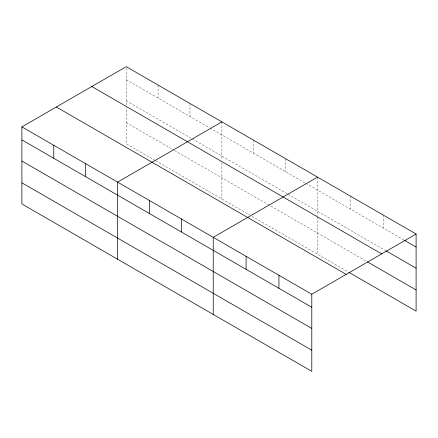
<?xml version="1.0" encoding="UTF-8"?>
<svg xmlns="http://www.w3.org/2000/svg" width="438" height="438" viewBox="0 0 438 438"><rect width="100%" height="100%" fill="white"/><g stroke="black" fill="none" stroke-linecap="round" stroke-linejoin="round"><path stroke-width="0.33" stroke-dasharray="2.19 1.64" d="M126.21 104.906L126.21 66.658M126.21 79.678L209.474 127.754M210.059 128.093L305.138 182.98M305.724 183.325L403.781 239.936M126.21 100.822L191.756 138.665M192.348 139.01L287.421 193.897M288.012 194.237L385.593 250.58M126.21 122.607L174.039 150.223M174.631 150.562L366.82 261.524M155.145 160.456L126.21 143.752L126.21 107.633M155.736 160.801L249.627 215.009M251.987 216.372L348.046 271.828M383.245 215.058L383.245 228.078M350.389 196.093L350.389 209.112M317.539 177.122L317.539 216.049M317.539 216.733L317.539 254.215M285.647 158.709L285.647 171.729M253.761 140.302L253.761 153.322M221.874 121.89L221.874 160.138M221.874 162.859L221.874 198.983M189.982 103.477L189.982 116.503M158.096 85.071L158.096 98.09"/><path stroke-width="0.66" d="M21.9 126.883L311.79 294.248L311.79 371.342L21.9 203.971L21.9 126.883L126.21 66.658L416.1 234.029L416.1 311.117L348.632 272.168M221.874 121.89L117.565 182.115L117.565 259.203M317.539 177.122L213.229 237.341L213.229 314.435M311.79 294.248L416.1 234.029M404.367 240.27L416.1 247.048M386.179 250.914L416.1 268.193M91.788 86.532L381.679 253.898M367.405 261.864L416.1 289.978M56.321 107.009L346.212 274.374M21.9 139.903L311.79 307.268M21.9 161.047L311.79 328.412M21.9 182.827L311.79 350.197M278.935 275.283L278.935 288.303M246.085 256.312L246.085 269.332M181.343 218.934L181.343 231.954M149.451 200.522L149.451 213.541M85.678 163.702L85.678 176.722M53.786 145.29L53.786 158.31"/></g></svg>
